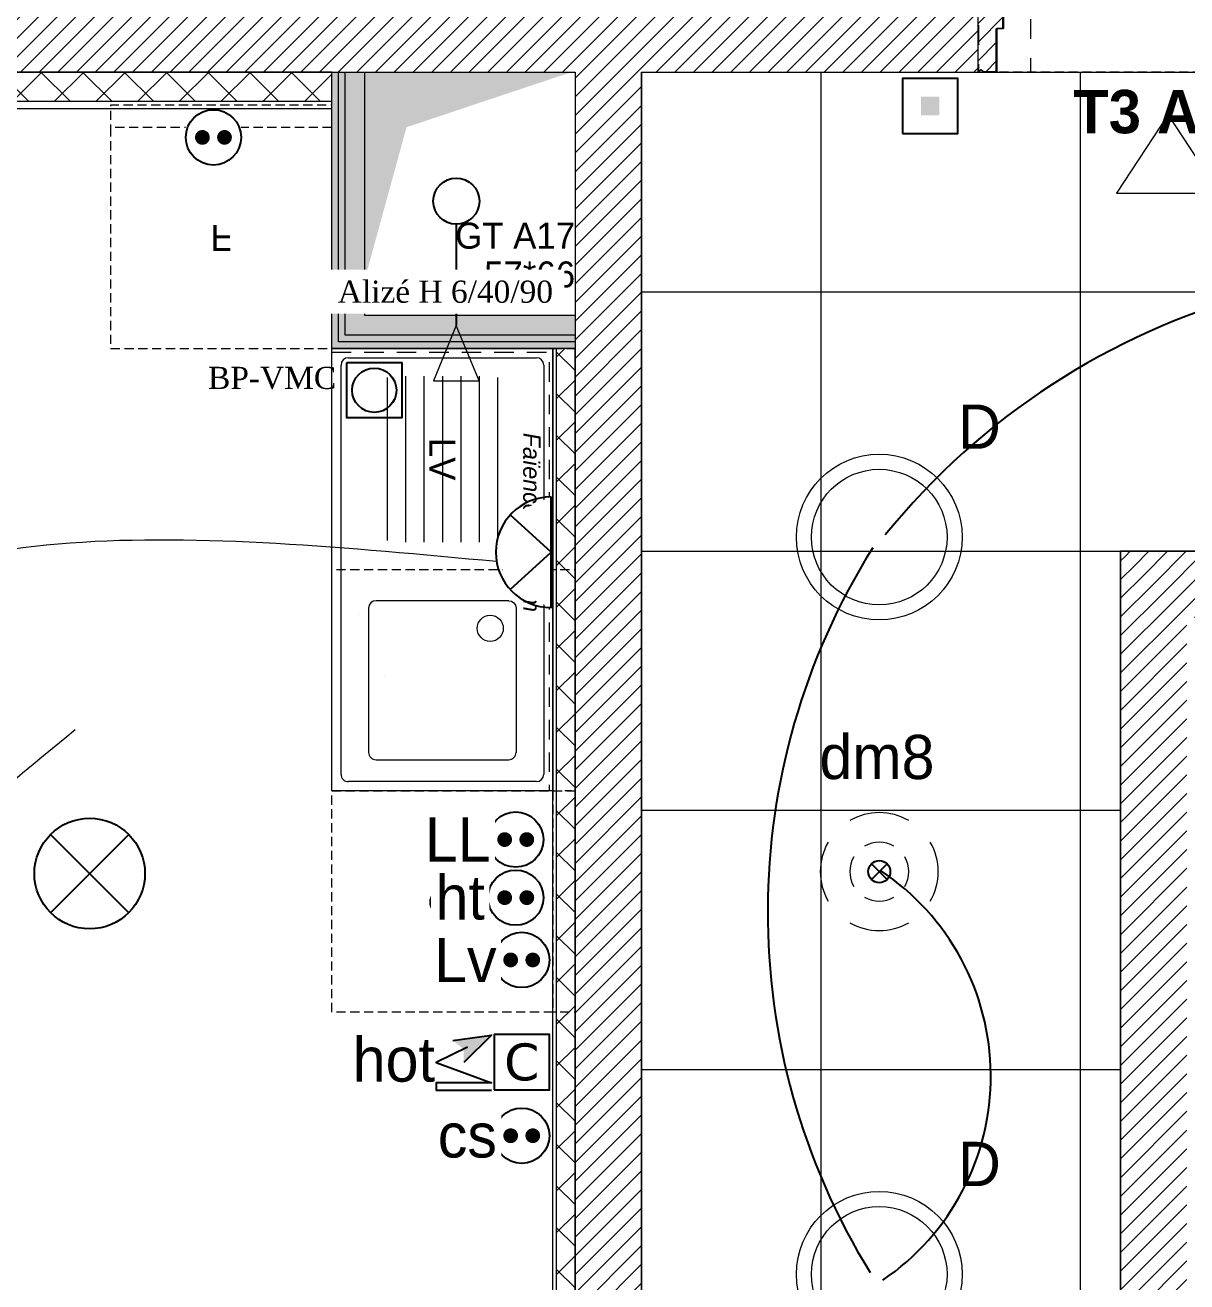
# Model space of a CAD drawing. Header units: centimetres. Extents: x 2738 to 7810, y 2495 to 5758.
# Drawn here: x 4040.2 to 4355.4, y 3954.2 to 4295.1 of the extents above; entities that cross this region are included whole.
import ezdxf

# ---------------------------------------------------------------- set-up
doc = ezdxf.new("R2010")
doc.units = ezdxf.units.CM
doc.header["$LTSCALE"] = 12.7
for name, pattern in [('ISO-03', [3, 1.2, -1.8]), ('Style de ligne -11', [0.694444, 0.41656, -0.277884]), ('Style de ligne -13', [0.295276, 0.19685, -0.098425]), ('Style de ligne -5', [0.41656, 0.13885, -0.27771]), ('VW-01', [0.83312, 0.41656, -0.41656])]:
    doc.linetypes.add(name, pattern=pattern)
doc.layers.add('B faience', color=7, linetype='Style de ligne -11', lineweight=13, true_color=0x0040ff)
doc.layers.add('C ANNOTATIONS-textes-numérotation gaine', color=7, linetype='ISO-03', lineweight=5, true_color=0xdd0000)
for name, color, linetype, lineweight in [('B GÈnÈral', 7, 'Continuous', 5), ('B Général', 7, 'Continuous', 5), ('C ANNOTATIONS-prestations', 7, 'Continuous', 5), ('C ANNOTATIONS-prestations-1', 7, 'Continuous', 5), ('C ANNOTATIONS-texte', 7, 'Continuous', 5), ('F REMPLISSAGE-vert clair', 7, 'Continuous', 13), ('F REMPLISSAGE-vert clair-1', 7, 'Continuous', 5), ('F REMPLISSAGE-vert foncÈ', 7, 'Continuous', 5), ('F REMPLISSAGE-vert foncé', 7, 'Continuous', 13), ('prlm-ELEC-CFO', 1, 'Continuous', 25)]:
    doc.layers.add(name, color=color, linetype=linetype, lineweight=lineweight)
doc.layers.add('prlm-VMC', color=93, linetype='Continuous')
doc.styles.add('Eurostile', font='')
doc.styles.add('Eurostile (bold)', font='')
doc.styles.add('Eurostile (italic)', font='')
doc.styles.add('prlm-elec-cfo', font='comic.ttf', dxfattribs={"height": 12})
doc.styles.add('prlm-vmc', font='pala.ttf', dxfattribs={"height": 14})
doc.styles.get('Eurostile').set_extended_font_data('Eurostile')
doc.styles.get('Eurostile (bold)').set_extended_font_data('Eurostile', bold=True)
doc.styles.get('Eurostile (italic)').set_extended_font_data('Eurostile', italic=True)
pattern_1 = [(45, (0, 0), (2.4253472, -2.6458333), [])]

# ---------------------------------------------------------------- blocks, each defined once
blk = doc.blocks.new('Groupe-25-1')
at = {"layer": 'B Général', "color": 7, "linetype": 'VW-01', "lineweight": 5, "flags": 128}
blk.add_lwpolyline([(4132.43, 4282.39), (4189.44, 4282.39), (4189.44, 4216.39), (4132.43, 4216.39)], close=True, dxfattribs=at)
at = {"layer": 'C ANNOTATIONS-textes-numérotation gaine', "color": 7, "insert": (4189.44, 4241.54), "char_height": 7.059, "width": 56.0356, "attachment_point": 3, "line_spacing_factor": 0.894142, "style": 'Eurostile'}
blk.add_mtext('GT A17\\P57*66', dxfattribs=at)
blk = doc.blocks.new('xi.ECAP')
at = {"color": 0}
blk.add_wipeout([(-15, 0), (-10.13, 11.06), (0, 15), (10.13, 11.06), (15, 0)], dxfattribs=at).dxf.layer = 'prlm-ELEC-CFO'
at = {"layer": 'prlm-ELEC-CFO', "color": 0, "linetype": 'ByBlock', "lineweight": -2, "flags": 128}
blk.add_lwpolyline([(15, 0, 1), (-15, 0)], format="xyb", close=True, dxfattribs=at)
at = {"layer": 'prlm-ELEC-CFO', "color": 0}
blk.add_lwpolyline([(-10.13, 11.06), (0, 0), (10.13, 11.06)], dxfattribs=at)
blk = doc.blocks.new('xi.PTCE')
at = {"layer": 'prlm-ELEC-CFO', "color": 0}
for points in [[(-10.61, 10.61), (10.61, -10.61)], [(10.61, 10.61), (-10.61, -10.61)]]:
    blk.add_lwpolyline(points, dxfattribs=at)
at = {"layer": 'prlm-ELEC-CFO', "color": 0, "linetype": 'ByBlock'}
blk.add_circle((0, 0), 15, dxfattribs=at)
blk = doc.blocks.new('xi.PCHT')
at = {"color": 0, "lineweight": 5}
blk.add_wipeout([(-7.5, -7.5), (7.5, -7.5), (7.5, 7.5), (-7.5, 7.5)], dxfattribs=at).dxf.layer = 'prlm-ELEC-CFO'
at = {"layer": 'prlm-ELEC-CFO', "color": 0, "linetype": 'ByBlock', "lineweight": 5, "const_width": 2}
for points in [[(-4, 0, 1), (-2, 0, 1)], [(2, 0, 1), (4, 0, 1)]]:
    blk.add_lwpolyline(points, format="xyb", close=True, dxfattribs=at)
at = {"layer": 'prlm-ELEC-CFO', "color": 0, "linetype": 'ByBlock', "lineweight": -2}
blk.add_circle((0, 0), 7.5, dxfattribs=at)
blk = doc.blocks.new('xi.PC')
at = {"color": 0, "lineweight": 5}
blk.add_wipeout([(-7.5, -7.5), (7.5, -7.5), (7.5, 7.5), (-7.5, 7.5)], dxfattribs=at).dxf.layer = 'prlm-ELEC-CFO'
at = {"layer": 'prlm-ELEC-CFO', "color": 0, "linetype": 'ByBlock', "lineweight": 5, "const_width": 2}
for points in [[(-4, 0, 1), (-2, 0, 1)], [(2, 0, 1), (4, 0, 1)]]:
    blk.add_lwpolyline(points, format="xyb", close=True, dxfattribs=at)
at = {"layer": 'prlm-ELEC-CFO', "color": 0, "linetype": 'ByBlock', "lineweight": -2}
blk.add_circle((0, 0), 7.5, dxfattribs=at)
blk = doc.blocks.new('xi.LV')
at = {"color": 0, "lineweight": 5}
blk.add_wipeout([(-7.5, -7.5), (7.5, -7.5), (7.5, 7.5), (-7.5, 7.5)], dxfattribs=at).dxf.layer = 'prlm-ELEC-CFO'
at = {"layer": 'prlm-ELEC-CFO', "color": 0, "linetype": 'ByBlock', "lineweight": 5, "const_width": 2}
for points in [[(-4, 0, 1), (-2, 0, 1)], [(2, 0, 1), (4, 0, 1)]]:
    blk.add_lwpolyline(points, format="xyb", close=True, dxfattribs=at)
at = {"layer": 'prlm-ELEC-CFO', "color": 0, "linetype": 'ByBlock', "lineweight": -2}
blk.add_circle((0, 0), 7.5, dxfattribs=at)
blk = doc.blocks.new('xi.SF32')
at = {"layer": 'prlm-ELEC-CFO', "color": 0, "flags": 128}
blk.add_lwpolyline([(-7.5, -7.5), (7.5, -7.5), (7.5, 7.5), (-7.5, 7.5)], close=True, dxfattribs=at)
at = {"layer": 'prlm-ELEC-CFO', "color": 0, "linetype": 'ByBlock', "insert": (0, 0), "char_height": 10, "width": 11.36, "attachment_point": 5}
blk.add_mtext('{\\fVerdana|b0|i0|c0|p34;C}', dxfattribs=at)
blk = doc.blocks.new('xi.PCS')
at = {"color": 0, "lineweight": 5}
blk.add_wipeout([(-7.5, -7.5), (7.5, -7.5), (7.5, 7.5), (-7.5, 7.5)], dxfattribs=at).dxf.layer = 'prlm-ELEC-CFO'
at = {"layer": 'prlm-ELEC-CFO', "color": 0, "linetype": 'ByBlock', "lineweight": 5, "const_width": 2}
for points in [[(-4, 0, 1), (-2, 0, 1)], [(2, 0, 1), (4, 0, 1)]]:
    blk.add_lwpolyline(points, format="xyb", close=True, dxfattribs=at)
at = {"layer": 'prlm-ELEC-CFO', "color": 0, "linetype": 'ByBlock', "lineweight": -2}
blk.add_circle((0, 0), 7.5, dxfattribs=at)
blk = doc.blocks.new('xi.LL')
at = {"color": 0, "lineweight": 5}
blk.add_wipeout([(-7.5, -7.5), (7.5, -7.5), (7.5, 7.5), (-7.5, 7.5)], dxfattribs=at).dxf.layer = 'prlm-ELEC-CFO'
at = {"layer": 'prlm-ELEC-CFO', "color": 0, "linetype": 'ByBlock', "lineweight": 5, "const_width": 2}
for points in [[(-4, 0, 1), (-2, 0, 1)], [(2, 0, 1), (4, 0, 1)]]:
    blk.add_lwpolyline(points, format="xyb", close=True, dxfattribs=at)
at = {"layer": 'prlm-ELEC-CFO', "color": 0, "linetype": 'ByBlock', "lineweight": -2}
blk.add_circle((0, 0), 7.5, dxfattribs=at)
blk = doc.blocks.new('xi.BSO')
at = {"layer": 'prlm-ELEC-CFO', "lineweight": 5}
blk.add_hatch(color=0, dxfattribs=at).paths.add_polyline_path([(-2.5, -2.5), (2.5, -2.5), (2.5, 2.5), (-2.5, 2.5)])
at = {"layer": 'prlm-ELEC-CFO', "color": 0, "flags": 128}
blk.add_lwpolyline([(-7.5, -7.5), (7.5, -7.5), (7.5, 7.5), (-7.5, 7.5)], close=True, dxfattribs=at)
blk = doc.blocks.new('xi.hot')
at = {"layer": 'prlm-ELEC-CFO', "lineweight": 5}
blk.add_hatch(color=0, dxfattribs=at).paths.add_polyline_path([(-3, 6), (-0.1, 3.7), (0, 0), (7.5, 7.5)])
at = {"layer": 'prlm-ELEC-CFO', "color": 0}
for points in [[(-3, 6), (7.5, 7.5), (0, 0)], [(0.95, 4.23), (-7.5, 0), (7.5, -5.5), (-7.5, -5.5), (-7.5, -7.5), (7.5, -7.5)]]:
    blk.add_lwpolyline(points, dxfattribs=at)
blk = doc.blocks.new('xi.lumD')
at = {"layer": 'prlm-ELEC-CFO', "color": 0, "linetype": 'ByBlock', "lineweight": 13}
for radius in [22.49, 18.39]:
    blk.add_circle((0, 0), radius, dxfattribs=at)
blk = doc.blocks.new('xi.dm8')
at = {"layer": 'prlm-ELEC-CFO', "color": 0}
for points in [[(-2.12, 2.12), (2.12, -2.12)], [(2.12, 2.12), (-2.12, -2.12)]]:
    blk.add_lwpolyline(points, dxfattribs=at)
blk.add_circle((0, 0), 3, dxfattribs=at)
at = {"layer": 'prlm-ELEC-CFO', "color": 0, "lineweight": 13}
for radius, start, end in [(16, 60, 120), (16, 150, 210), (8, 60, 120), (16, 330, 30), (8, 150, 210), (8, 330, 30), (8, 240, 300), (16, 240, 300)]:
    blk.add_arc((0, 0), radius, start, end, dxfattribs=at)
blk = doc.blocks.new('Frigo')
at = {"layer": 'B Général', "color": 7, "linetype": 'Style de ligne -13', "lineweight": 5, "flags": 128}
blk.add_lwpolyline([(-30, 30), (30, 30), (30, -30), (-30, -30)], close=True, dxfattribs=at)
blk.add_lwpolyline([(30, -30), (30, -36), (-30, -36), (-30, -30)], dxfattribs=at)
at = {"layer": 'B Général', "color": 7, "insert": (0, 0), "char_height": 7.06, "attachment_point": 5, "line_spacing_factor": 0.894142, "style": 'Eurostile'}
blk.add_mtext('F', dxfattribs=at)
blk = doc.blocks.new('Lave Vaisselle')
at = {"layer": 'B Général', "color": 7, "linetype": 'Style de ligne -13', "lineweight": 5, "flags": 128}
blk.add_lwpolyline([(-30, 30), (-30, 36), (30, 36), (30, 30)], dxfattribs=at)
blk.add_lwpolyline([(-30, 30), (30, 30), (30, -30), (-30, -30)], close=True, dxfattribs=at)
at = {"layer": 'B Général', "color": 7, "insert": (0, 0), "char_height": 7.059, "attachment_point": 5, "line_spacing_factor": 0.894142, "style": 'Eurostile'}
blk.add_mtext('LV', dxfattribs=at)
blk = doc.blocks.new('Evier 120x60')
at = {"layer": 'B Général', "color": 7, "linetype": 'Continuous', "lineweight": 5}
for p, q in [((-55.5, -2.5), (55.5, -2.5)), ((-57.5, -55.5), (-57.5, -4.5)), ((57.5, -4.5), (57.5, -55.5)), ((-52.12, -15), (-7.88, -15)), ((-52.5, -20), (-7.5, -20)), ((-52.5, -25), (-7.5, -25)), ((-52.5, -30), (-7.5, -30)), ((-52.5, -35), (-7.5, -35)), ((-52.5, -40), (-7.5, -40)), ((-52.12, -45), (-7.88, -45)), ((28.75, -45.8), (28.75, -45.8)), ((12.27, -52.47), (12.27, -52.47)), ((55.5, -57.5), (-55.5, -57.5))]:
    blk.add_line(p, q, dxfattribs=at)
at = {"layer": 'B Général', "color": 7, "linetype": 'Style de ligne -5', "lineweight": 5, "flags": 128}
blk.add_lwpolyline([(-60, 0), (-60, 6), (60, 6), (60, 0)], dxfattribs=at)
at = {"layer": 'B Général', "color": 7, "linetype": 'Continuous', "lineweight": 5, "flags": 128}
blk.add_lwpolyline([(-60, 0), (60, 0), (60, -60), (-60, -60)], close=True, dxfattribs=at)
for points in [[(8.4, -12), (8.4, -48, 0.414212), (10.4, -50), (49.55, -50, 0.198914), (50.96, -49.41, 0.198914), (51.55, -48), (51.55, -12, 0.414214), (49.55, -10)], [(8.4, -12, -0.414212), (10.4, -10), (49.6, -10)]]:
    blk.add_lwpolyline(points, format="xyb", dxfattribs=at)
at = {"layer": 'B Général', "color": 7, "linetype": 'Continuous', "lineweight": 5}
for centre, start, end in [((-55.5, -4.5), 90, 180), ((55.5, -4.5), 0, 90), ((-55.5, -55.5), 180, 270), ((55.5, -55.5), 270, 0)]:
    blk.add_arc(centre, 2, start, end, dxfattribs=at)
blk.add_ellipse((15.9, -17), major_axis=(3.54, 0), ratio=1, dxfattribs=at)
at = {"layer": 'B Général', "color": 7}
blk.add_blockref('Lave Vaisselle', (-30, -30), dxfattribs=at)
at = {"layer": 'C ANNOTATIONS-prestations', "insert": (-37.15, -3.37), "char_height": 4.706, "attachment_point": 1, "line_spacing_factor": 0.894142, "style": 'Eurostile (italic)'}
blk.add_mtext('Faïence ht: 60cm', dxfattribs=at)
blk = doc.blocks.new('Cuisson')
at = {"layer": 'B Général', "color": 7, "linetype": 'Style de ligne -13', "lineweight": 5, "flags": 128}
blk.add_lwpolyline([(-30, 30), (-30, 36), (30, 36), (30, 30)], dxfattribs=at)
blk.add_lwpolyline([(-30, 30), (30, 30), (30, -30), (-30, -30)], close=True, dxfattribs=at)
at = {"layer": 'B Général', "color": 7, "insert": (0, 0), "char_height": 7.06, "attachment_point": 5, "line_spacing_factor": 0.894142, "style": 'Eurostile'}
blk.add_mtext('C', dxfattribs=at)
blk = doc.blocks.new('xi.be')
at = {"layer": 'prlm-VMC', "color": 0, "linetype": 'ByBlock', "lineweight": 5, "flags": 128}
blk.add_lwpolyline([(-6.17, -15), (6.17, -15), (0, 0)], close=True, dxfattribs=at)
at = {"layer": 'prlm-VMC', "color": 0, "linetype": 'ByBlock', "lineweight": 5}
blk.add_solid([(0, -1), (5.17, -14), (-5.17, -14), (0, -1)], dxfattribs=at)
blk = doc.blocks.new('xi.bp-vmc-cui')
at = {"layer": 'prlm-VMC', "color": 0, "linetype": 'ByBlock', "lineweight": -2, "flags": 128}
blk.add_lwpolyline([(-7.5, 7.5), (7.5, 7.5), (7.5, -7.5), (-7.5, -7.5)], close=True, dxfattribs=at)
at = {"layer": 'prlm-VMC', "color": 0, "linetype": 'ByBlock', "lineweight": -2}
blk.add_circle((0, 0), 6, dxfattribs=at)

msp = doc.modelspace()

# ---------------------------------------------------------------- hatches: boundary and pattern name
at = {"layer": 'B GÈnÈral', "linetype": 'Continuous', "lineweight": 5}
h = msp.add_hatch(dxfattribs=at)
h.set_pattern_fill('50_BETON', style=0, pattern_type=2)
h.set_pattern_definition(pattern_1)
h.paths.add_polyline_path([(4298.76, 4300.39), (3381.46, 4300.39), (3376.06, 4282.39), (4298.76, 4282.39)])
h = msp.add_hatch(dxfattribs=at)
h.set_pattern_fill('50_BETON', style=0, pattern_type=2)
h.set_pattern_definition([(45, (4350.3647, 4291.389), (2.42535, -2.64583), [])])
edge = h.paths.add_edge_path()
edge.add_line((4298.76, 4282.44), (4299.43, 4283.02))
edge.add_line((4299.43, 4283.02), (4299.44, 4283.02))
edge.add_arc((4299.57, 4282.87), 0.2, 48.9909, 131.0091, ccw=False)
edge.add_line((4299.7, 4283.02), (4299.71, 4283.02))
edge.add_line((4299.71, 4283.02), (4300.27, 4282.53))
edge.add_line((4300.27, 4282.53), (4300.27, 4282.53))
edge.add_arc((4300.3, 4282.57), 0.05, 228.9909, 270)
edge.add_line((4300.3, 4282.52), (4300.3, 4282.52))
edge.add_line((4300.3, 4282.52), (4303.66, 4282.52))
edge.add_line((4303.66, 4282.52), (4303.67, 4282.52))
edge.add_arc((4303.67, 4282.56), 0.0435, 270, 360)
edge.add_line((4303.71, 4282.56), (4303.71, 4294.08))
edge.add_arc((4303.89, 4294.08), 0.174, 90, 180, ccw=False)
edge.add_line((4303.89, 4294.26), (4303.91, 4294.26))
edge.add_line((4303.91, 4294.26), (4305.46, 4294.26))
edge.add_line((4305.46, 4294.26), (4305.47, 4294.26))
edge.add_arc((4305.47, 4294.3), 0.0435, 270, 360)
edge.add_line((4305.51, 4294.3), (4305.51, 4297.35))
edge.add_arc((4305.47, 4297.35), 0.0435, 0, 90)
edge.add_line((4305.47, 4297.39), (4305.46, 4297.39))
edge.add_line((4305.46, 4297.39), (4303.91, 4297.39))
edge.add_line((4303.91, 4297.39), (4303.89, 4297.39))
edge.add_arc((4303.89, 4297.56), 0.174, 180, 270, ccw=False)
edge.add_line((4303.71, 4297.56), (4303.71, 4300.21))
edge.add_arc((4303.67, 4300.21), 0.0435, 0, 90)
edge.add_line((4303.67, 4300.26), (4303.66, 4300.26))
edge.add_line((4303.66, 4300.26), (4300.3, 4300.26))
edge.add_line((4300.3, 4300.26), (4300.3, 4300.26))
edge.add_arc((4300.3, 4300.21), 0.05, 90, 131.0091)
edge.add_line((4300.27, 4300.25), (4300.27, 4300.25))
edge.add_line((4300.27, 4300.25), (4299.71, 4299.76))
edge.add_line((4299.71, 4299.76), (4299.7, 4299.75))
edge.add_arc((4299.57, 4299.9), 0.2, 233.0967, 311.0091, ccw=False)
edge.add_line((4299.45, 4299.74), (4299.44, 4299.75))
edge.add_line((4299.44, 4299.75), (4298.93, 4300.2))
edge.add_line((4298.93, 4300.2), (4298.93, 4300.2))
edge.add_line((4298.93, 4300.2), (4298.76, 4300.34))
edge.add_line((4298.76, 4300.34), (4298.76, 4282.44))
at = {"layer": 'B GÈnÈral', "linetype": 'Continuous', "lineweight": 5, "true_color": 0x808080}
h = msp.add_hatch(dxfattribs=at)
h.set_pattern_fill('02_ISOLANT', color=8, style=0, pattern_type=2)
h.set_pattern_definition([(45, (0, 0), (-5.656854, 5.656854), []), (135, (0, 0), (5.656854, 5.656854), [])])
h.paths.add_polyline_path([(3536.92, 4282.39), (3544.92, 4274.39), (4123.43, 4274.39), (4123.43, 4282.39)])
at = {"layer": 'B GÈnÈral', "linetype": 'Continuous', "lineweight": 5}
h = msp.add_hatch(dxfattribs=at)
h.set_pattern_fill('50_BETON', style=0, pattern_type=2)
h.set_pattern_definition(pattern_1)
h.paths.add_polyline_path([(4207.44, 3774.98), (4207.44, 4282.39), (4189.44, 4282.39), (4189.44, 3774.98)])
at = {"layer": 'B GÈnÈral', "linetype": 'Continuous', "lineweight": 5, "true_color": 0x808080}
h = msp.add_hatch(dxfattribs=at)
h.set_pattern_fill('02_ISOLANT', color=8, angle=90, style=0, pattern_type=2)
h.set_pattern_definition([(135, (3868.306, 3832.432), (-5.65685, -5.65685), []), (225, (3868.306, 3832.432), (-5.65685, 5.65685), [])])
h.paths.add_polyline_path([(4184.44, 3857.39), (4189.44, 3857.39), (4189.44, 4207.39), (4184.44, 4207.39)])
at = {"layer": 'B GÈnÈral', "linetype": 'Continuous', "lineweight": 5}
h = msp.add_hatch(dxfattribs=at)
h.set_pattern_fill('50_BETON', style=0, pattern_type=2)
h.set_pattern_definition(pattern_1)
h.paths.add_polyline_path([(5431.35, 4152.39), (4337.44, 4152.39), (4355.44, 4134.39), (5431.35, 4134.39)])
h = msp.add_hatch(dxfattribs=at)
h.set_pattern_fill('50_BETON', style=0, pattern_type=2)
h.set_pattern_definition(pattern_1)
h.paths.add_polyline_path([(4355.44, 4134.39), (4337.44, 4152.39), (4337.44, 3872.49), (4355.44, 3872.49)])
at = {"layer": 'C ANNOTATIONS-prestations-1', "linetype": 'Continuous', "lineweight": 9, "true_color": 0x989898}
h = msp.add_hatch(dxfattribs=at)
h.set_pattern_fill('DALETTES TERRASSE 50X50', color=252, scale=1.406016, style=0, pattern_type=2)
h.set_pattern_definition([(0, (4678, 4152.39), (4e-15, -70.3008), []), (-90, (4678, 4152.39), (70.3008, 0), [])])
h.paths.add_polyline_path([(4337.44, 3228.48), (4207.44, 3228.48), (4207.44, 4282.39), (4659.96, 4282.39), (4659.96, 4330.39), (5019.96, 4330.39), (5019.96, 4687.89), (5150.07, 4687.89), (5150.04, 4282.39), (5611.96, 4282.39), (5611.96, 4152.39), (4337.44, 4152.39)])

# ---------------------------------------------------------------- linework, layer by layer
at = {"layer": 'B faience', "flags": 128}
msp.add_lwpolyline([(4123.43, 4206.39), (4182.44, 4206.39), (4182.43, 4087.39)], dxfattribs=at)
at = {"layer": 'B GÈnÈral', "color": 9, "linetype": 'Continuous', "true_color": 0xc0dcc0}
for points in [[(4132.43, 4216.39), (4123.43, 4207.39), (4132.43, 4282.39), (4123.43, 4282.39)], [(4189.44, 4216.39), (4189.44, 4207.39), (4132.43, 4216.39), (4123.43, 4207.39)]]:
    msp.add_solid(points, dxfattribs=at)
at = {"layer": 'B GÈnÈral', "color": 254, "linetype": 'Continuous', "true_color": 0xd6d6d6}
msp.add_solid([(4132.43, 4282.39), (4132.46, 4226.39), (4188.47, 4282.39), (4143.7, 4267.43)], dxfattribs=at)
at = {"layer": 'B Général', "color": 7, "linetype": 'Continuous', "lineweight": 5}
for p, q in [((4298.76, 4282.39), (4298.76, 4300.39)), ((3392.76, 4282.39), (4189.44, 4282.39)), ((4123.43, 4282.39), (3546.92, 4282.39)), ((4189.44, 4282.39), (4189.44, 3774.98)), ((4207.44, 4282.39), (4207.44, 3774.98)), ((4207.44, 4282.39), (4298.76, 4282.39)), ((4123.43, 4274.39), (3544.92, 4274.39)), ((4123.43, 4272.39), (3546.92, 4272.39)), ((4183.44, 3857.39), (4183.44, 4207.39)), ((4184.44, 3857.39), (4184.44, 4207.39)), ((4189.44, 3857.39), (4189.44, 4207.39)), ((4337.44, 4152.39), (5431.35, 4152.39)), ((4337.44, 3872.49), (4337.44, 4152.39))]:
    msp.add_line(p, q, dxfattribs=at)
at = {"layer": 'B Général', "color": 7, "linetype": 'Continuous', "lineweight": 18}
for p, q in [((3392.76, 4282.39), (4189.44, 4282.39)), ((4189.44, 4282.39), (4189.44, 3774.98)), ((4207.44, 4282.39), (4207.44, 3774.98)), ((4207.44, 4282.39), (4298.76, 4282.39)), ((4337.44, 4152.39), (5431.35, 4152.39)), ((4337.44, 3872.49), (4337.44, 4152.39))]:
    msp.add_line(p, q, dxfattribs=at)
at = {"layer": 'B Général', "color": 7, "linetype": 'Continuous', "lineweight": 13}
for p, q in [((4123.43, 4282.39), (3546.92, 4282.39)), ((4123.43, 4207.39), (4123.43, 4282.39)), ((4132.43, 4216.39), (4132.43, 4282.39)), ((4123.43, 4272.39), (3546.92, 4272.39)), ((4189.44, 4216.39), (4132.43, 4216.39)), ((4189.44, 4207.39), (4123.43, 4207.39)), ((4189.44, 4207.39), (4183.44, 4207.39)), ((4183.44, 3857.39), (4183.44, 4207.39)), ((4189.44, 3857.39), (4189.44, 4207.39))]:
    msp.add_line(p, q, dxfattribs=at)
at = {"layer": 'B Général', "linetype": 'Style de ligne -13', "lineweight": 5}
msp.add_line((4397.06, 4282.39), (4303.66, 4282.39), dxfattribs=at)
at = {"layer": 'B Général', "linetype": 'Continuous', "lineweight": 5, "flags": 128}
msp.add_lwpolyline([(4305.66, 4297.35), (4305.66, 4294.3, -0.414214), (4305.49, 4294.13), (4305.46, 4294.13), (4303.91, 4294.13), (4303.91, 4294.13, 0.414214), (4303.86, 4294.08), (4303.86, 4282.56, -0.414214), (4303.69, 4282.39), (4303.66, 4282.39), (4300.3, 4282.39), (4300.3, 4282.39, -0.18087), (4300.16, 4282.44), (4300.16, 4282.44), (4299.61, 4282.92), (4299.6, 4282.93, 0.373975), (4299.54, 4282.93), (4299.54, 4282.92), (4298.87, 4282.35), (4298.76, 4282.44), (4299.43, 4283.02), (4299.44, 4283.02, -0.373975), (4299.7, 4283.02), (4299.71, 4283.02), (4300.27, 4282.53), (4300.27, 4282.53, 0.18087), (4300.3, 4282.52), (4300.3, 4282.52), (4303.66, 4282.52), (4303.67, 4282.52, 0.414214), (4303.71, 4282.56), (4303.71, 4294.08, -0.414214), (4303.89, 4294.26), (4303.91, 4294.26), (4305.46, 4294.26), (4305.47, 4294.26, 0.414214), (4305.51, 4294.3), (4305.51, 4297.35, 0.414214)], format="xyb", dxfattribs=at)
at = {"layer": 'B Général', "color": 250, "linetype": 'Continuous', "lineweight": 5, "true_color": 0x444444, "flags": 128}
msp.add_lwpolyline([(4350.36, 4270.89), (4336.36, 4249.54), (4364.36, 4249.54)], close=True, dxfattribs=at)
at = {"layer": 'C ANNOTATIONS-prestations', "color": 1, "linetype": 'VW-01', "lineweight": 5, "true_color": 0xff0000}
for p, q in [((4313, 4317.88), (4313, 4282.39)), ((4298.87, 4305.67), (4298.87, 4282.32))]:
    msp.add_line(p, q, dxfattribs=at)
at = {"layer": 'C ANNOTATIONS-prestations', "color": 7, "linetype": 'Continuous', "lineweight": 5, "flags": 128}
msp.add_lwpolyline([(4337.44, 3228.48), (4207.44, 3228.48), (4207.44, 4282.39), (4659.96, 4282.39), (4659.96, 4330.39), (5019.96, 4330.39), (5019.96, 4687.89), (5150.07, 4687.89), (5150.04, 4282.39), (5611.96, 4282.39), (5611.96, 4152.39), (4337.44, 4152.39)], close=True, dxfattribs=at)
at = {"layer": 'F REMPLISSAGE-vert clair'}
for p, q in [((4125.23, 4209.19), (4125.23, 4282.39)), ((4127.03, 4210.99), (4127.03, 4282.39)), ((4189.44, 4210.99), (4127.03, 4210.99)), ((4189.44, 4209.19), (4125.23, 4209.19))]:
    msp.add_line(p, q, dxfattribs=at)
at = {"layer": 'F REMPLISSAGE-vert clair', "color": 7, "linetype": 'Continuous', "lineweight": 13}
for p, q in [((4132.43, 4216.39), (4132.43, 4282.39)), ((4189.44, 4216.39), (4132.43, 4216.39))]:
    msp.add_line(p, q, dxfattribs=at)
at = {"layer": 'F REMPLISSAGE-vert clair-1', "color": 9, "linetype": 'Continuous', "true_color": 0xc0dcc0}
for points in [[(4125.23, 4209.19), (4127.03, 4210.99), (4125.23, 4282.39), (4127.03, 4282.39)], [(4127.03, 4210.99), (4132.43, 4216.39), (4127.03, 4282.39), (4132.43, 4282.39)], [(4189.44, 4210.99), (4189.44, 4216.39), (4127.03, 4210.99), (4132.43, 4216.39)], [(4189.44, 4209.19), (4189.44, 4210.99), (4125.23, 4209.19), (4127.03, 4210.99)]]:
    msp.add_solid(points, dxfattribs=at)
at = {"layer": 'F REMPLISSAGE-vert foncÈ', "color": 54, "linetype": 'Continuous', "true_color": 0x99aa00}
for points in [[(4123.43, 4207.39), (4125.23, 4209.19), (4123.43, 4282.39), (4125.23, 4282.39)], [(4189.44, 4207.39), (4189.44, 4209.19), (4123.43, 4207.39), (4125.23, 4209.19)]]:
    msp.add_solid(points, dxfattribs=at)
at = {"layer": 'F REMPLISSAGE-vert foncé', "color": 7, "linetype": 'Continuous', "lineweight": 13}
for p, q in [((4123.43, 4207.39), (4123.43, 4282.39)), ((4189.44, 4207.39), (4123.43, 4207.39))]:
    msp.add_line(p, q, dxfattribs=at)
at = {"layer": 'F REMPLISSAGE-vert foncé'}
for p, q in [((4125.23, 4209.19), (4125.23, 4282.39)), ((4189.44, 4209.19), (4125.23, 4209.19))]:
    msp.add_line(p, q, dxfattribs=at)
at = {"layer": 'prlm-ELEC-CFO', "lineweight": 13}
msp.add_spline([(3941.88, 3865.1), (3973.89, 4022.53), (4053.83, 4104.02)], degree=3, dxfattribs=at)
at = {"layer": 'prlm-VMC'}
msp.add_lwpolyline([(4157.21, 4241.11), (4157.21, 4213.63)], dxfattribs=at)
msp.add_circle((4157.21, 4247.36), 6.25, dxfattribs=at)

# ---------------------------------------------------------------- block references
at = {"layer": 'B Général', "color": 7, "xscale": -1, "rotation": 180}
msp.add_blockref('Frigo', (4093.43, 4237.39), dxfattribs=at)
at = {"layer": 'B Général', "color": 7, "rotation": 270}
for name, p in [('Evier 120x60', (4183.43, 4147.39)), ('Cuisson', (4153.43, 4057.39))]:
    msp.add_blockref(name, p, dxfattribs=at)
at = {"layer": 'C ANNOTATIONS-textes-numérotation gaine', "color": 7}
msp.add_blockref('Groupe-25-1', (0, 0), dxfattribs=at)
at = {"layer": 'prlm-ELEC-CFO'}
for name, p in [('xi.BSO', (4285.77, 4273.18)), ('xi.bp-vmc-cui', (4134.97, 4196.06)), ('xi.dm8', (4271.96, 4065.48)), ('xi.PTCE', (4057.74, 4064.96)), ('xi.hot', (4159.26, 4013.66)), ('xi.SF32', (4174.96, 4013.77))]:
    msp.add_blockref(name, p, dxfattribs=at)
at = {"layer": 'prlm-ELEC-CFO', "rotation": 90}
for p in [(4271.96, 4156.24), (4271.96, 3956.24)]:
    msp.add_blockref('xi.lumD', p, dxfattribs=at)
at = {"layer": 'prlm-VMC', "color": 1}
msp.add_blockref('xi.be', (4157.21, 4213.63), dxfattribs=at)

# ---------------------------------------------------------------- texts
at = {"layer": 'C ANNOTATIONS-texte', "color": 7, "lineweight": 30, "insert": (4361.78, 4277.56), "char_height": 11.765, "width": 153.2642, "attachment_point": 2, "line_spacing_factor": 0.894142, "style": 'Eurostile (bold)'}
msp.add_mtext('T3 A{\\fEurostile|b0|i0|c0|p0; - 207}', dxfattribs=at)
at = {"layer": 'prlm-ELEC-CFO', "insert": (4089.86, 4202.43), "char_height": 6, "attachment_point": 1, "style": 'prlm-vmc'}
msp.add_mtext_dynamic_manual_height_columns('BP-VMC', width=101.1298, gutter_width=50, heights=[0], dxfattribs=at)

# ---------------------------------------------------------------- next in the draw order: block references
at = {"layer": 'prlm-ELEC-CFO'}
msp.add_blockref('xi.PC', (4091.32, 4264.67), dxfattribs=at)
at = {"layer": 'prlm-ELEC-CFO', "rotation": 90}
msp.add_blockref('xi.ECAP', (4182.91, 4152.13), dxfattribs=at)

# ---------------------------------------------------------------- next in the draw order: texts
at = {"layer": 'prlm-ELEC-CFO', "lineweight": 20, "char_height": 12, "attachment_point": 2, "line_spacing_factor": 0.8, "style": 'prlm-elec-cfo', "bg_fill": 3, "box_fill_scale": 0.95, "bg_fill_color": 256, "bg_fill_transparency": 0}
for s, insert in [('D', (4299.15, 4192.19)), ('dm8', (4271.34, 4102.59)), ('D', (4299.15, 3992.19))]:
    msp.add_mtext(s, dxfattribs=dict(at, insert=insert))
at = {"layer": 'prlm-VMC', "ltscale": 25, "insert": (4154.25, 4222.77), "char_height": 6, "width": 58.6147, "attachment_point": 5, "line_spacing_factor": 0.8, "style": 'prlm-vmc', "bg_fill": 2}
msp.add_mtext('Alizé H 6/40/90', dxfattribs=at)

# ---------------------------------------------------------------- next in the draw order: linework, layer by layer
at = {"layer": 'prlm-ELEC-CFO'}
for centre, radius, start, end in [((4424.77, 4034.63), 194.37, 69.7446, 141.0511), ((4427.41, 4054.48), 185.71, 147.8479, 211.7468), ((4235.3, 4010.01), 66.93, 304.2416, 56.4752)]:
    msp.add_arc(centre, radius, start, end, dxfattribs=at)
at = {"layer": 'prlm-ELEC-CFO', "lineweight": 13}
msp.add_spline([(3940.98, 3865.16), (3934.25, 3977.89), (3968.31, 4121.3), (4168.11, 4149.67)], degree=3, dxfattribs=at)

# ---------------------------------------------------------------- next in the draw order: block references
at = {"layer": 'prlm-ELEC-CFO'}
for name, p in [('xi.PCHT', (4173.34, 4058.42)), ('xi.LV', (4174.96, 4041.52)), ('xi.PCS', (4174.96, 3993.84))]:
    msp.add_blockref(name, p, dxfattribs=at)

# ---------------------------------------------------------------- next in the draw order: texts
at = {"layer": 'prlm-ELEC-CFO', "lineweight": 20, "insert": (4140.26, 4020.51), "char_height": 12, "attachment_point": 2, "line_spacing_factor": 0.8, "style": 'prlm-elec-cfo', "bg_fill": 3, "box_fill_scale": 0.95, "bg_fill_color": 256, "bg_fill_transparency": 0}
msp.add_mtext('hot', dxfattribs=at)

# ---------------------------------------------------------------- next in the draw order: texts
at = {"layer": 'prlm-ELEC-CFO', "lineweight": 20, "char_height": 12, "attachment_point": 5, "line_spacing_factor": 0.8, "style": 'prlm-elec-cfo', "bg_fill": 3, "box_fill_scale": 1.1, "bg_fill_color": 256, "bg_fill_transparency": 0}
for s, insert in [('ht', (4158.26, 4058.42)), ('Lv', (4159.67, 4041.52)), ('cs', (4160.21, 3993.84))]:
    msp.add_mtext(s, dxfattribs=dict(at, insert=insert))

# ---------------------------------------------------------------- next in the draw order: block references
at = {"layer": 'prlm-ELEC-CFO'}
msp.add_blockref('xi.LL', (4173.33, 4074.18), dxfattribs=at)

# ---------------------------------------------------------------- next in the draw order: texts
at = {"layer": 'prlm-ELEC-CFO', "lineweight": 20, "insert": (4157.59, 4074.18), "char_height": 12, "attachment_point": 5, "line_spacing_factor": 0.8, "style": 'prlm-elec-cfo', "bg_fill": 3, "box_fill_scale": 1.1, "bg_fill_color": 256, "bg_fill_transparency": 0}
msp.add_mtext('LL', dxfattribs=at)

doc.saveas('drawing.dxf')
